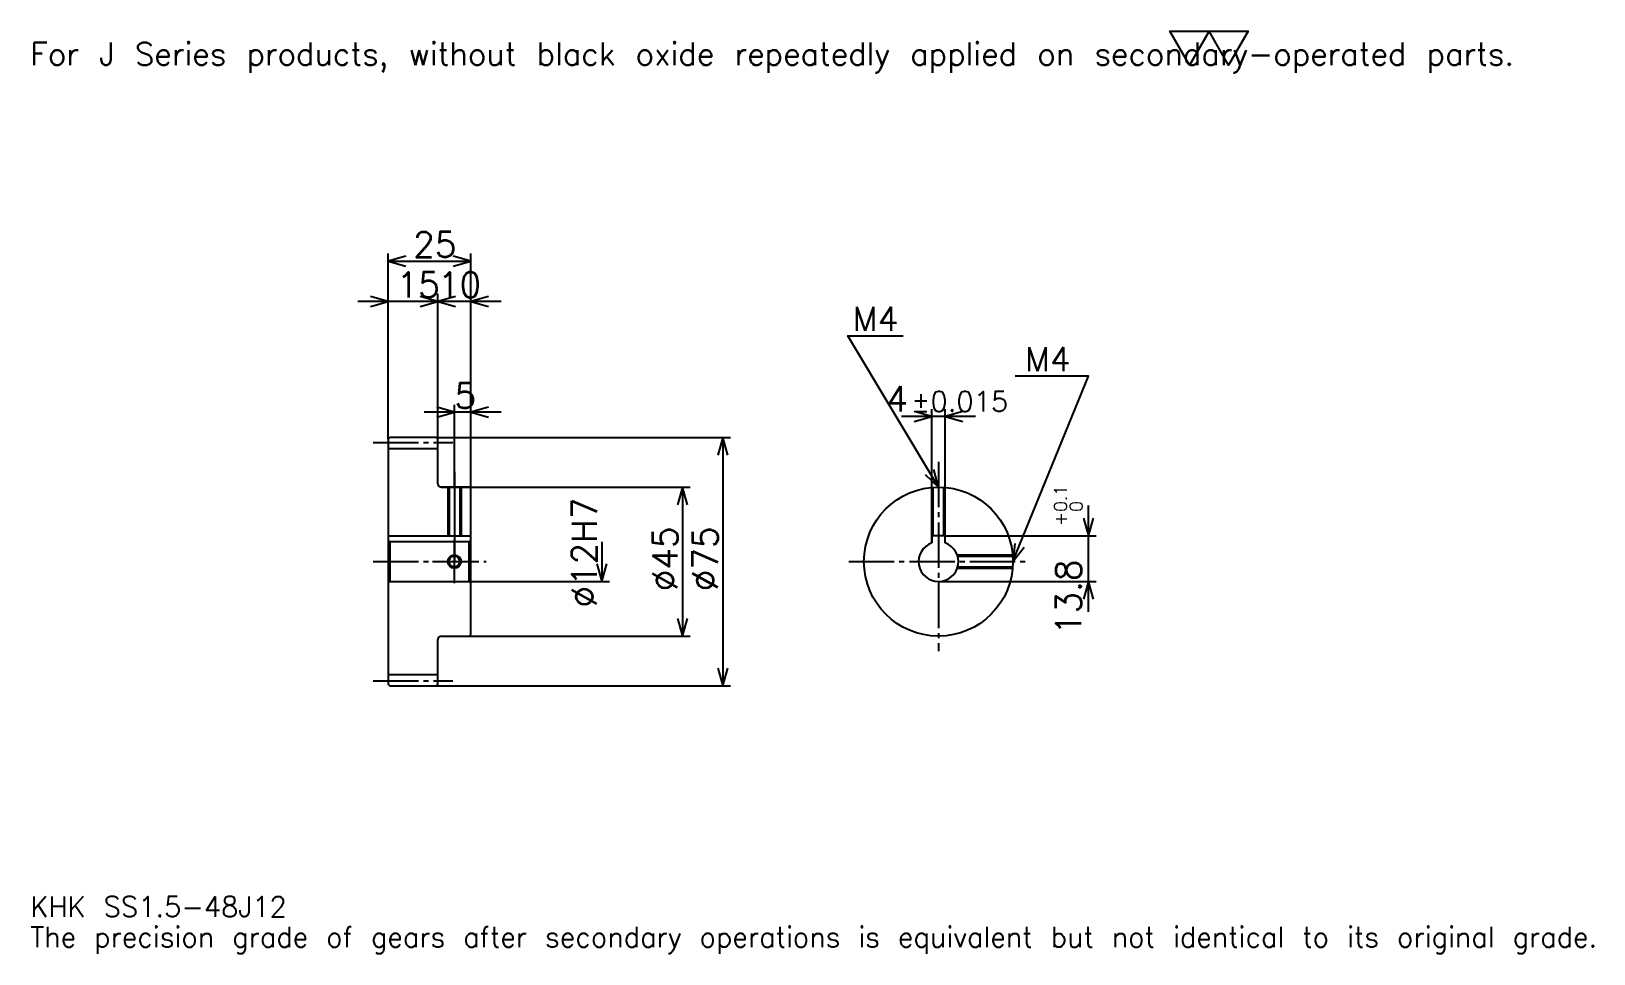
# Model space of a CAD drawing. Extents: x 15 to 487, y 6 to 284.
import ezdxf

# ---------------------------------------------------------------- set-up
doc = ezdxf.new("R2010")
doc.units = 0
doc.linetypes.add('DASHDOT', pattern=[18.260869, 13.695652, -1.521739, 1.521739, -1.521739])
doc.layers.get('0').update_dxf_attribs({"linetype": 'CONTINUOUS'})
doc.layers.add('DASHDOT', color=6, linetype='DASHDOT')
doc.styles.add('KANJI', font='TXT', dxfattribs={"bigfont": 'BIGFONT'})

msp = doc.modelspace()

# ---------------------------------------------------------------- linework, layer by layer
at = {"color": 5}
for p, q in [((123.260864, 161.521744), (123.260864, 217.065216)), ((148.260864, 161.521744), (148.260864, 217.065216)), ((123.260864, 214.782608), (148.260864, 214.782608)), ((138.260864, 161.521744), (138.260864, 204.891312)), ((147.391296, 202.608704), (114.130432, 202.608704)), ((157.391296, 202.608704), (129.130432, 202.608704)), ((143.260864, 161.521744), (143.260864, 171.413055)), ((287.456512, 131.821747), (287.456512, 170.108704)), ((291.456512, 131.821747), (291.456512, 170.108704)), ((157.391296, 169.130432), (134.130432, 169.130432)), ((300.586945, 167.826096), (278.32608, 167.826096)), ((123.260864, 161.021744), (123.260864, 161.521744)), ((137.760864, 161.521744), (148.260864, 161.521744)), ((138.260864, 161.021744), (138.260864, 161.521744)), ((143.260864, 146.521744), (143.260864, 161.521744)), ((143.260864, 146.521744), (143.260864, 161.521744)), ((148.260864, 161.521744), (226.630432, 161.521744)), ((148.260864, 146.021744), (148.260864, 161.521744)), ((224.347824, 161.521744), (224.347824, 86.521744)), ((139.260864, 146.521744), (148.260864, 146.521744)), ((148.260864, 146.521744), (214.456512, 146.521744)), ((212.173904, 146.521744), (212.173904, 101.521744)), ((334.782593, 108.891312), (334.782593, 140.952179)), ((187.82608, 130.021744), (187.82608, 118.021744)), ((291.456512, 131.821747), (337.065186, 131.821747)), ((148.260864, 118.021744), (190.108688, 118.021744)), ((289.456512, 118.021744), (337.065186, 118.021744)), ((139.260864, 101.521744), (148.260864, 101.521744)), ((148.260864, 101.521744), (214.456512, 101.521744)), ((137.760864, 86.521744), (148.260864, 86.521744)), ((148.260864, 86.521744), (226.630432, 86.521744))]:
    msp.add_line(p, q, dxfattribs=at)
at = {"color": 4}
for p, q in [((123.260864, 158.146744), (138.260864, 158.146744)), ((123.260864, 131.821747), (148.260864, 131.821747)), ((123.760864, 130.021744), (123.760864, 118.021744)), ((147.760864, 130.021744), (148.260864, 130.521744)), ((147.760864, 118.021744), (148.260864, 117.521744)), ((123.260864, 89.896744), (138.260864, 89.896744))]:
    msp.add_line(p, q, dxfattribs=at)
at = {"color": 7}
msp.add_lwpolyline([(365.217377, 273.913055), (359.282593, 284.200012), (383.021729, 284.200012), (377.086945, 273.913055), (371.152161, 284.200012), (365.217377, 273.913055)], dxfattribs=at)
at = {"color": 5}
for points in [[(128.586945, 216.304352), (123.260864, 214.782608), (128.586945, 213.260864)], [(142.934784, 213.260864), (148.260864, 214.782608), (142.934784, 216.304352)], [(117.934776, 201.086975), (123.260864, 202.608704), (117.934776, 204.130432)], [(132.934784, 201.086975), (138.260864, 202.608704), (132.934784, 204.130432)], [(143.586945, 204.130432), (138.260864, 202.608704), (143.586945, 201.086975)], [(153.586945, 204.130432), (148.260864, 202.608704), (153.586945, 201.086975)], [(289.456512, 146.521744), (262.065216, 192.17392), (278.804321, 192.17392)], [(311.956512, 124.021744), (334.782593, 180), (312.565247, 180)], [(137.934784, 167.608704), (143.260864, 169.130432), (137.934784, 170.652176)], [(153.586945, 170.652176), (148.260864, 169.130432), (153.586945, 167.608704)], [(282.130432, 166.304352), (287.456512, 167.826096), (282.130432, 169.347839)], [(296.782593, 169.347839), (291.456512, 167.826096), (296.782593, 166.304352)], [(225.869568, 156.195648), (224.347824, 161.521744), (222.82608, 156.195648)], [(285.411377, 150.305893), (289.456512, 146.521744), (288.021149, 151.87175)], [(213.695648, 141.195648), (212.173904, 146.521744), (210.652161, 141.195648)], [(333.260864, 137.147827), (334.782593, 131.821747), (336.304321, 137.147827)], [(312.558472, 129.528152), (311.956512, 124.021744), (315.376648, 128.378983)], [(186.304337, 123.347832), (187.82608, 118.021744), (189.347809, 123.347832)], [(336.304321, 112.695656), (334.782593, 118.021744), (333.260864, 112.695656)], [(210.652161, 106.847832), (212.173904, 101.521744), (213.695648, 106.847832)], [(222.82608, 91.847832), (224.347824, 86.521744), (225.869568, 91.847832)]]:
    msp.add_lwpolyline(points, dxfattribs=at)
at = {"color": 4}
for points in [[(138.260864, 147.521744), (138.260864, 161.021744), (137.760864, 161.521744), (123.760864, 161.521744), (123.260864, 161.021744), (123.260864, 117.521744)], [(139.260864, 101.521744), (147.760864, 101.521744), (148.260864, 102.021744), (148.260864, 146.021744), (147.760864, 146.521744), (139.260864, 146.521744)], [(141.260864, 146.521744), (141.260864, 131.821747)], [(141.640869, 146.521744), (141.640869, 131.821747)], [(144.880859, 146.521744), (144.880859, 131.821747)], [(145.260864, 146.521744), (145.260864, 131.821747)], [(287.456512, 129.678604), (287.456512, 146.432678)], [(287.836517, 131.821747), (287.836517, 146.463348)], [(291.076508, 131.821747), (291.076508, 146.463348)], [(291.456512, 129.678604), (291.456512, 146.432678)], [(123.260864, 117.521744), (123.760864, 118.021744), (147.760864, 118.021744), (147.760864, 130.021744), (123.760864, 130.021744), (123.260864, 130.521744)], [(291.456512, 129.678604), (291.456512, 131.821747), (287.456512, 131.821747), (287.456512, 129.678604)], [(295.113373, 126.021744), (311.867432, 126.021744)], [(295.233673, 125.641747), (311.898132, 125.641747)], [(295.113373, 122.021744), (311.867432, 122.021744)], [(295.233673, 122.401741), (311.898132, 122.401741)], [(123.260864, 117.521744), (123.260864, 87.021744), (123.760864, 86.521744), (137.760864, 86.521744), (138.260864, 87.021744), (138.260864, 100.521744)]]:
    msp.add_lwpolyline(points, dxfattribs=at)
for centre, radius in [((289.456512, 124.021744), 22.5), ((143.260864, 124.021744), 1.62)]:
    msp.add_circle(centre, radius, dxfattribs=at)
at = {"color": 7}
msp.add_circle((143.260864, 124.021744), 2, dxfattribs=at)
at = {"color": 4}
for centre, radius, start, end in [((139.260864, 147.521744), 1, 180, 270), ((289.456512, 124.021744), 6, 109.47122094, 70.52877906), ((139.260864, 100.521744), 1, 90, 180)]:
    msp.add_arc(centre, radius, start, end, dxfattribs=at)
at = {"layer": 'DASHDOT', "color": 7}
for p, q in [((118.695648, 160.021744), (142.82608, 160.021744)), ((289.456512, 154.130432), (289.456512, 96.956528)), ((143.260864, 146.521744), (143.260864, 124.021744)), ((118.695648, 124.021744), (152.82608, 124.021744)), ((262.391296, 124.021744), (316.521729, 124.021744)), ((118.695648, 88.021744), (142.82608, 88.021744))]:
    msp.add_line(p, q, dxfattribs=at)
for points in [[(143.260864, 151.08696), (143.260864, 127.256531)], [(143.260864, 117.456528), (143.260864, 130.58696)], [(136.695648, 124.021744), (149.82608, 124.021744)]]:
    msp.add_lwpolyline(points, dxfattribs=at)

# ---------------------------------------------------------------- texts
at = {"color": 7, "style": 'KANJI'}
for s, height, p in [('For J Series products, without black oxide repeatedly applied on secondary-operated parts.', 6.847826, (15.217391, 273.913055)), ('25', 7.608696, (130.815216, 216)), ('15', 7.608696, (125.815208, 203.826096)), ('10', 7.608696, (138.315216, 203.826096)), ('M4', 7.304348, (263.586945, 193.695648)), ('M4', 7.304348, (315.608704, 181.521744)), ('5', 7.608696, (143.28804, 170.347839)), ('4', 7.608696, (273.750671, 169.347839)), ('%%p0.015', 6.086957, (281.282349, 169.347839)), ('KHK SS1.5-48J12', 6.086957, (15.217391, 16.73913)), ('The precision grade of gears after secondary operations is equivalent but not identical to its original grade.', 6.086957, (15.217391, 7.608696))]:
    msp.add_text(s, height=height, dxfattribs=at).set_placement(p)
for s, height, p in [('%%c12H7', 7.608696, (186.304337, 110.135872)), ('0.1', 3.804348, (328.239136, 139.040939)), ('0', 3.804348, (332.956512, 139.040939)), ('+', 3.804348, (328.239136, 134.780075)), ('%%c45', 7.608696, (210.652161, 115.081528)), ('%%c75', 7.608696, (222.82608, 115.081528)), ('13.8', 7.608696, (332.5, 101.846626))]:
    msp.add_text(s, height=height, rotation=90, dxfattribs=at).set_placement(p)

doc.saveas('drawing.dxf')
